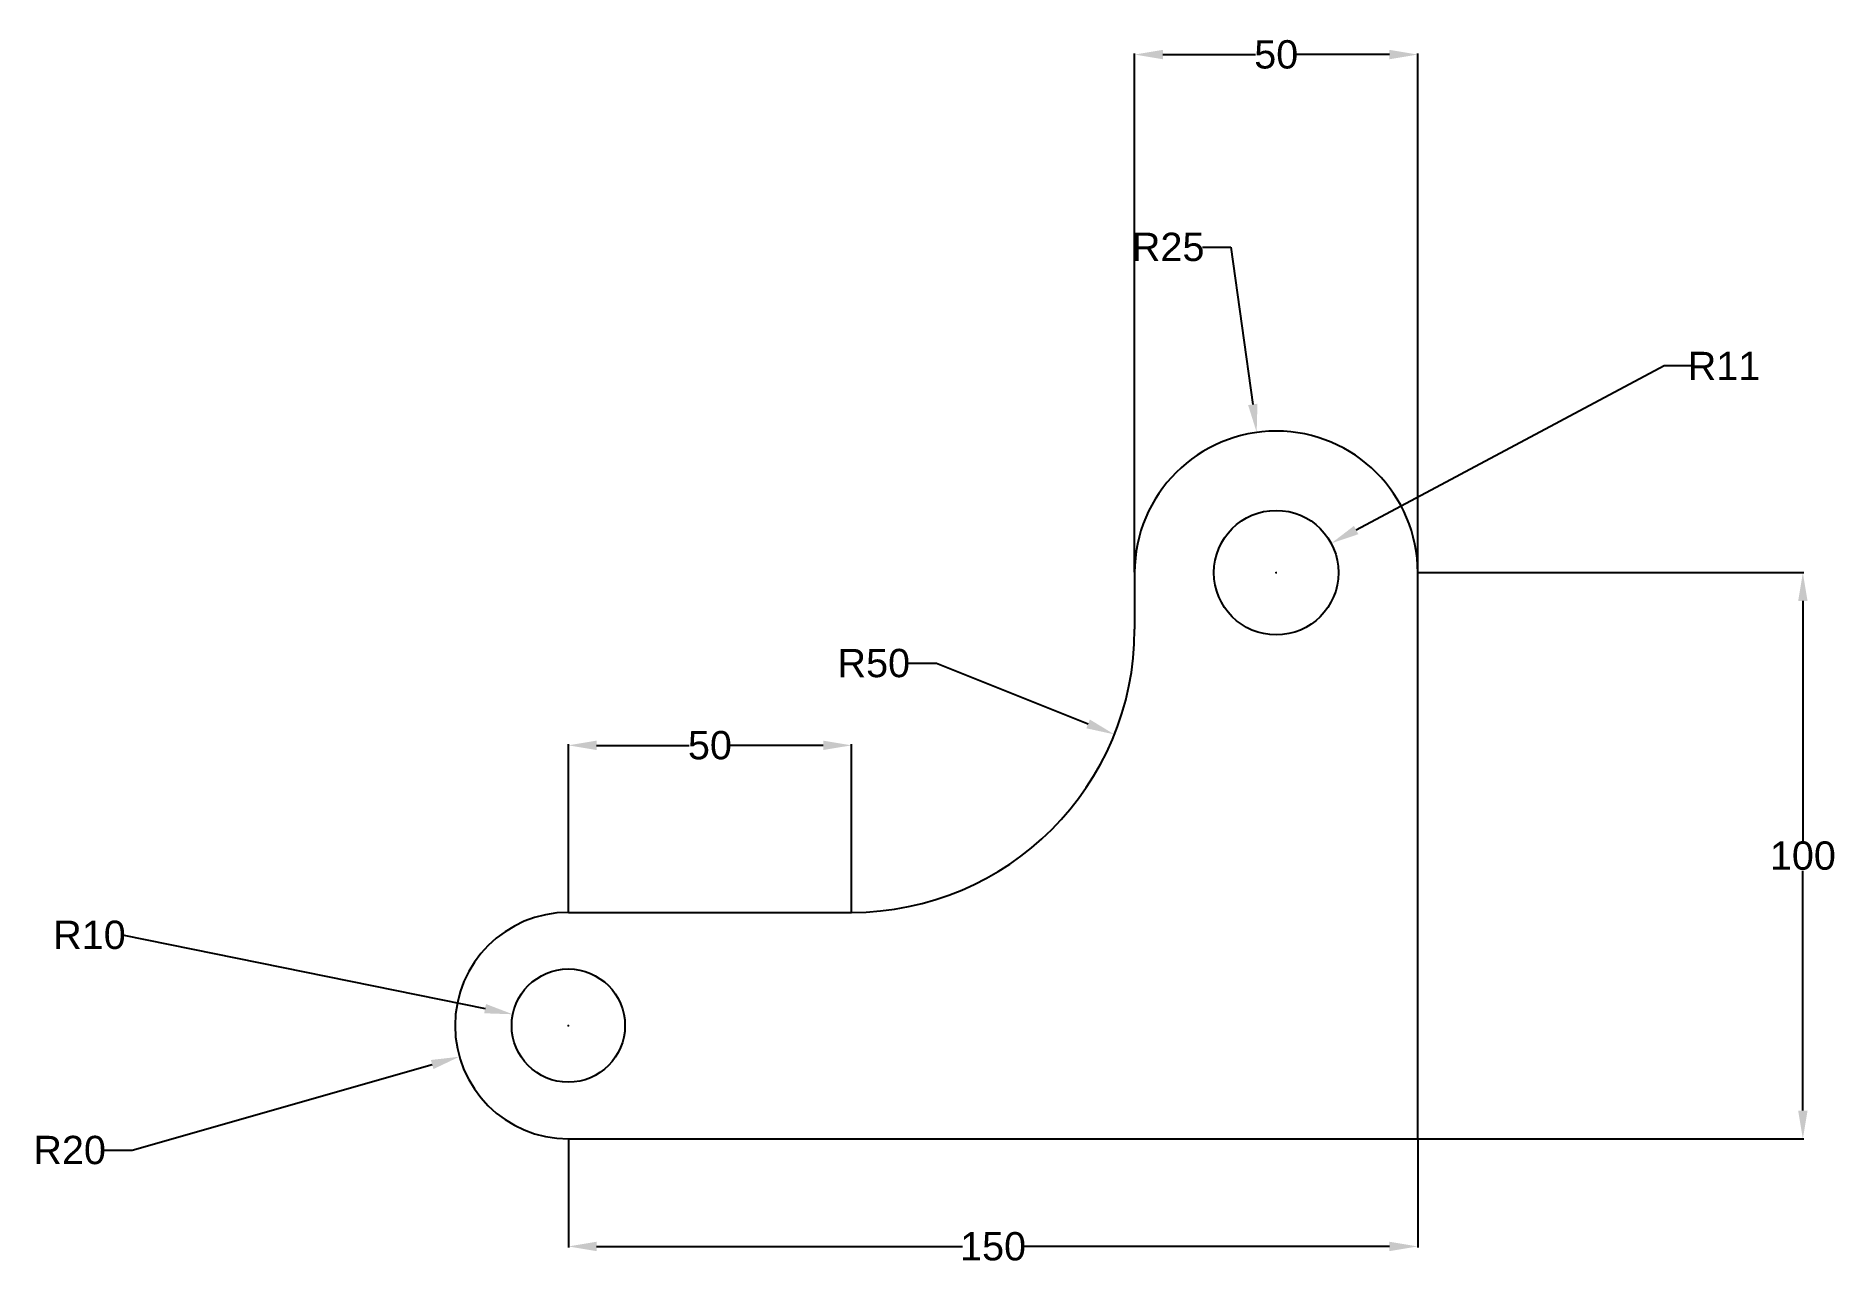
# Model space of a CAD drawing. Header units: inches. Extents: x 93 to 411, y 164 to 381.
import ezdxf

# ---------------------------------------------------------------- set-up
doc = ezdxf.new("R2010")
doc.units = ezdxf.units.IN
doc.header["$MEASUREMENT"] = 0
doc.styles.get("Standard").update_dxf_attribs({"font": 'arial.ttf'})
doc.dimstyles.get("Standard").update_dxf_attribs({"dimtxt": 5, "dimasz": 5, "dimexe": 0.18, "dimexo": 0.0625, "dimgap": 0.09, "dimtad": 0, "dimtih": 1, "dimtoh": 1, "dimdec": 0, "dimzin": 0, "dimdsep": 46, "dimtxsty": 'Standard', "dimcen": 0.09, "dimadec": 0, "dimazin": 0, "dimtfac": 1, "dimtdec": 0, "dimtofl": 0, "dimtmove": 0, "dimatfit": 3, "dimfxl": 1, "dimtolj": 1, "dimtzin": 0, "dimarcsym": 0})

# ---------------------------------------------------------------- blocks, each defined once
blk = doc.blocks.new('*D2')
at = {"color": 0, "lineweight": -2, "transparency": 16777216}
for p, q in [((287, 286.06), (287, 377.68)), ((292, 377.5), (308.34, 377.5)), ((332, 377.5), (315.66, 377.5)), ((337, 286.06), (337, 377.68))]:
    blk.add_line(p, q, dxfattribs=at)
at = {"color": 0, "transparency": 16777216}
for points in [[(292, 378.33), (292, 376.67), (287, 377.5)], [(332, 378.33), (332, 376.67), (337, 377.5)]]:
    blk.add_solid(points, dxfattribs=at)
at = {"layer": 'Defpoints', "color": 0, "transparency": 16777216}
for p in [(337, 377.5), (287, 286), (337, 286)]:
    blk.add_point(p, dxfattribs=at)
at = {"color": 0, "transparency": 16777216, "insert": (312, 377.5), "char_height": 5, "attachment_point": 5}
blk.add_mtext('\\A1;50', dxfattribs=at)
blk = doc.blocks.new('*D4')
at = {"color": 0, "lineweight": -2, "transparency": 16777216}
for p, q in [((380.5, 322.5), (326.12, 293.52)), ((385.5, 322.5), (380.5, 322.5)), ((311.91, 286), (312.09, 286)), ((312, 285.91), (312, 286.09))]:
    blk.add_line(p, q, dxfattribs=at)
at = {"color": 0, "transparency": 16777216}
blk.add_solid([(325.73, 294.26), (326.51, 292.79), (321.71, 291.17)], dxfattribs=at)
at = {"layer": 'Defpoints', "color": 0, "transparency": 16777216}
for p in [(321.71, 291.17), (312, 286)]:
    blk.add_point(p, dxfattribs=at)
at = {"color": 0, "transparency": 16777216, "insert": (391.08, 322.5), "char_height": 5, "attachment_point": 5}
blk.add_mtext('\\A1;R11', dxfattribs=at)
blk = doc.blocks.new('*D5')
at = {"color": 0, "lineweight": -2, "transparency": 16777216}
for p, q in [((299, 343.5), (304, 343.5)), ((304, 343.5), (307.87, 315.71)), ((311.91, 286), (312.09, 286)), ((312, 285.91), (312, 286.09))]:
    blk.add_line(p, q, dxfattribs=at)
at = {"color": 0, "transparency": 16777216}
blk.add_solid([(308.69, 315.83), (307.04, 315.6), (308.55, 310.76)], dxfattribs=at)
at = {"layer": 'Defpoints', "color": 0, "transparency": 16777216}
for p in [(308.55, 310.76), (312, 286)]:
    blk.add_point(p, dxfattribs=at)
at = {"color": 0, "transparency": 16777216, "insert": (292.92, 343.5), "char_height": 5, "attachment_point": 5}
blk.add_mtext('\\A1;R25', dxfattribs=at)
blk = doc.blocks.new('*D6')
at = {"color": 0, "lineweight": -2, "transparency": 16777216}
for p, q in [((108.5, 222), (172.3, 209)), ((186.91, 206), (187.09, 206)), ((187, 205.91), (187, 206.09))]:
    blk.add_line(p, q, dxfattribs=at)
at = {"color": 0, "transparency": 16777216}
blk.add_solid([(172.47, 209.81), (172.14, 208.18), (177.2, 208)], dxfattribs=at)
at = {"layer": 'Defpoints', "color": 0, "transparency": 16777216}
for p in [(177.2, 208), (187, 206)]:
    blk.add_point(p, dxfattribs=at)
at = {"color": 0, "transparency": 16777216, "insert": (102.44, 222), "char_height": 5, "attachment_point": 5}
blk.add_mtext('\\A1;R10', dxfattribs=at)
blk = doc.blocks.new('*D7')
at = {"color": 0, "lineweight": -2, "transparency": 16777216}
for p, q in [((186.91, 206), (187.09, 206)), ((187, 205.91), (187, 206.09)), ((110, 184), (162.96, 199.13)), ((105, 184), (110, 184))]:
    blk.add_line(p, q, dxfattribs=at)
at = {"color": 0, "transparency": 16777216}
blk.add_solid([(162.73, 199.93), (163.19, 198.33), (167.77, 200.51)], dxfattribs=at)
at = {"layer": 'Defpoints', "color": 0, "transparency": 16777216}
for p in [(187, 206), (167.77, 200.51)]:
    blk.add_point(p, dxfattribs=at)
at = {"color": 0, "transparency": 16777216, "insert": (98.94, 184), "char_height": 5, "attachment_point": 5}
blk.add_mtext('\\A1;R20', dxfattribs=at)
blk = doc.blocks.new('*D9')
at = {"color": 0, "lineweight": -2, "transparency": 16777216}
for p, q in [((187, 185.94), (187, 166.82)), ((337, 185.94), (337, 166.82)), ((192, 167), (256.63, 167)), ((332, 167), (267.37, 167))]:
    blk.add_line(p, q, dxfattribs=at)
at = {"color": 0, "transparency": 16777216}
for points in [[(192, 167.83), (192, 166.17), (187, 167)], [(332, 167.83), (332, 166.17), (337, 167)]]:
    blk.add_solid(points, dxfattribs=at)
at = {"layer": 'Defpoints', "color": 0, "transparency": 16777216}
for p in [(187, 186), (337, 186), (337, 167)]:
    blk.add_point(p, dxfattribs=at)
at = {"color": 0, "transparency": 16777216, "insert": (262, 167), "char_height": 5, "attachment_point": 5}
blk.add_mtext('\\A1;150', dxfattribs=at)
blk = doc.blocks.new('*D10')
at = {"color": 0, "lineweight": -2, "transparency": 16777216}
for p, q in [((337.06, 286), (405.18, 286)), ((405, 281), (405, 238.64)), ((405, 191), (405, 233.36)), ((337.06, 186), (405.18, 186))]:
    blk.add_line(p, q, dxfattribs=at)
at = {"color": 0, "transparency": 16777216}
for points in [[(404.17, 281), (405.83, 281), (405, 286)], [(404.17, 191), (405.83, 191), (405, 186)]]:
    blk.add_solid(points, dxfattribs=at)
at = {"layer": 'Defpoints', "color": 0, "transparency": 16777216}
for p in [(337, 286), (337, 186), (405, 186)]:
    blk.add_point(p, dxfattribs=at)
at = {"color": 0, "transparency": 16777216, "insert": (405, 236), "char_height": 5, "attachment_point": 5}
blk.add_mtext('\\A1;100', dxfattribs=at)
blk = doc.blocks.new('*D11')
at = {"color": 0, "lineweight": -2, "transparency": 16777216}
for p, q in [((247, 270), (252, 270)), ((252, 270), (278.78, 259.29))]:
    blk.add_line(p, q, dxfattribs=at)
at = {"color": 0, "transparency": 16777216}
blk.add_solid([(279.09, 260.06), (278.47, 258.51), (283.42, 257.43)], dxfattribs=at)
at = {"layer": 'Defpoints', "color": 0, "transparency": 16777216}
for p in [(237, 276), (283.42, 257.43)]:
    blk.add_point(p, dxfattribs=at)
at = {"color": 0, "transparency": 16777216, "insert": (240.94, 270), "char_height": 5, "attachment_point": 5}
blk.add_mtext('\\A1;R50', dxfattribs=at)
blk = doc.blocks.new('*D12')
at = {"color": 0, "lineweight": -2, "transparency": 16777216}
for p, q in [((187, 226.06), (187, 255.68)), ((192, 255.5), (208.34, 255.5)), ((232, 255.5), (215.66, 255.5)), ((237, 226.06), (237, 255.68))]:
    blk.add_line(p, q, dxfattribs=at)
at = {"color": 0, "transparency": 16777216}
for points in [[(192, 256.33), (192, 254.67), (187, 255.5)], [(232, 256.33), (232, 254.67), (237, 255.5)]]:
    blk.add_solid(points, dxfattribs=at)
at = {"layer": 'Defpoints', "color": 0, "transparency": 16777216}
for p in [(237, 255.5), (187, 226), (237, 226)]:
    blk.add_point(p, dxfattribs=at)
at = {"color": 0, "transparency": 16777216, "insert": (212, 255.5), "char_height": 5, "attachment_point": 5}
blk.add_mtext('\\A1;50', dxfattribs=at)

msp = doc.modelspace()

# ---------------------------------------------------------------- linework, layer by layer
for p, q in [((287, 286), (287, 276)), ((337, 186), (337, 286)), ((187, 226), (237, 226)), ((187, 186), (337, 186))]:
    msp.add_line(p, q)
for centre, radius in [((312, 286), 11), ((187, 206), 10)]:
    msp.add_circle(centre, radius)
for centre, radius, start, end in [((312, 286), 25, 0, 180), ((237, 276), 50, 270, 0), ((187, 206), 20, 90, 270)]:
    msp.add_arc(centre, radius, start, end)

# ---------------------------------------------------------------- dimensions: what is measured, and where the dimension line sits
for base, p1, p2, picture, middle in [((337, 377.5), (287, 286), (337, 286), '*D2', (312, 377.5)), ((237, 255.5), (187, 226), (237, 226), '*D12', (212, 255.5)), ((337, 167), (187, 186), (337, 186), '*D9', (262, 167))]:
    dim = msp.add_linear_dim(base=base, p1=p1, p2=p2, dimstyle='Standard')
    dim.commit()
    dim.dimension.update_dxf_attribs({"geometry": picture, "text_midpoint": middle})
for center, mpoint, picture, middle in [((312, 286), (308.55, 310.76), '*D5', (292.92, 343.5)), ((312, 286), (321.71, 291.17), '*D4', (391.08, 322.5)), ((237, 276), (283.42, 257.43), '*D11', (240.94, 270)), ((187, 206), (177.2, 208), '*D6', (108.5, 222)), ((187, 206), (167.77, 200.51), '*D7', (98.94, 184))]:
    dim = msp.add_radius_dim(center=center, mpoint=mpoint, dimstyle='Standard')
    dim.commit()
    dim.dimension.update_dxf_attribs({"geometry": picture, "text_midpoint": middle, "dimtype": 164})
dim = msp.add_linear_dim(base=(405, 186), p1=(337, 286), p2=(337, 186), angle=90, dimstyle='Standard')
dim.commit()
dim.dimension.update_dxf_attribs({"geometry": '*D10', "text_midpoint": (405, 236)})

doc.saveas('drawing.dxf')
